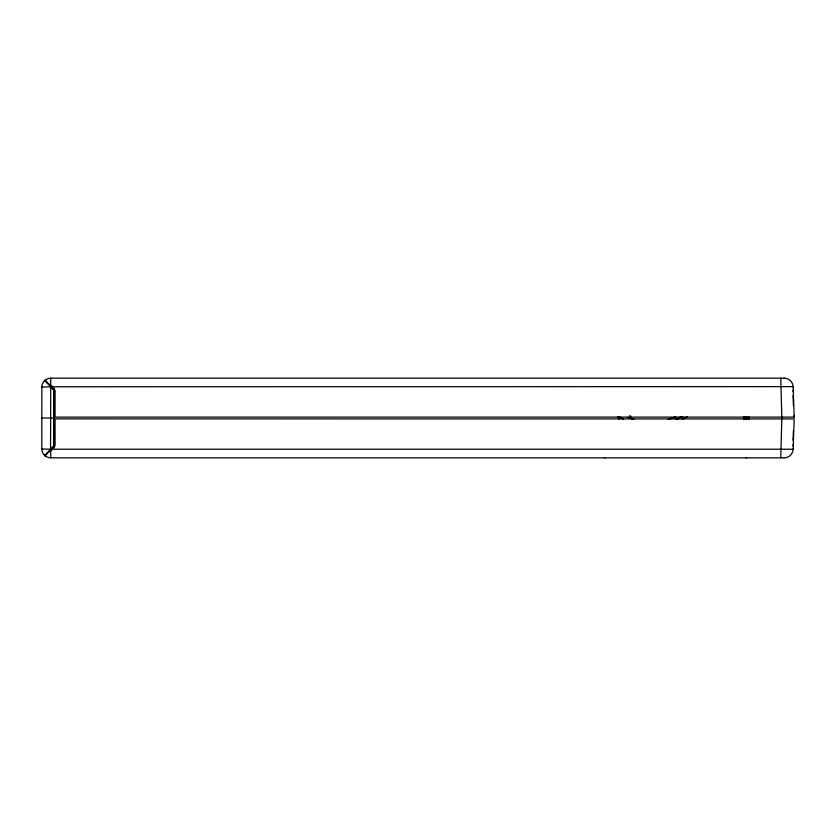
<?xml version="1.0" encoding="UTF-8"?>
<svg xmlns="http://www.w3.org/2000/svg" width="836" height="836" viewBox="0 0 836 836"><rect width="100%" height="100%" fill="white"/><g stroke="black" fill="none" stroke-linecap="round" stroke-linejoin="round"><path stroke-width="1.25" d="M51.435 449.454L50.724 450.165L50.724 457.731M51.55 386.66L50.724 385.082M784.21 378.165L50.724 378.165L50.724 385.824M52.093 388.155L54.382 390.443L54.382 445.557L51.863 448.075M54.382 399.054L54.382 390.443L50.568 386.775M781.817 418.878L780.751 457.835M793.427 430.467L793.103 439.308M784.22 457.835A8.924 8.924 0 0 0 793.145 449.225L794.2 418.93L55.061 418.878L55.061 445.839L45.071 455.819M793.082 439.715L793.061 440.3M45.008 454.93L45.719 455.171M44.789 455.16L45.05 455.798M53.243 446.706L54.382 445.557L54.382 436.946M45.269 454.68L54.267 445.682M45.719 380.829L44.59 380.641L45.071 380.181M784.21 457.835L50.724 457.835A8.924 8.924 0 0 1 41.8 448.911L41.831 387.058A8.924 8.924 0 0 1 50.724 378.165M793.145 449.225L51.675 449.225M681.1 416.725L675.383 419.181M678.707 418.606L677.359 419.17M675.76 416.777L668.622 419.16M671.277 418.376L668.058 419.317M41.831 387.058L50.724 386.775L50.568 449.225M604.418 457.835L604.668 457.825A2.832 2.832 0 0 0 605.201 457.72M53.776 390.443L53.776 445.557M53.849 418L54.392 418M53.932 418L41.8 418M51.675 386.775L791.755 386.629L793.145 386.775L794.2 417.122L55.061 417.122L55.061 390.161L45.102 380.202M743.852 416.673A5.633 5.633 0 0 1 743.915 417.53L746.046 417.519L746.046 419.327M746.715 416.662A8.496 8.496 0 0 1 746.757 417.519L748.878 417.519L748.889 419.463M50.724 449.225L42.208 449.005M633.813 419.317L627.449 417.289M633.583 419.254L628.087 417.53M623.552 419.275L617.48 416.913M622.914 418.272L619.058 416.736M618.933 418.993L618.452 418.763M45.269 381.32L54.267 390.318M793.071 396.086L793.05 395.522M793.103 396.692L793.427 405.533M794.148 415.471L794.2 417.07M781.817 417.122L780.751 378.165M54.382 390.443L54.382 395.606M50.724 450.165L50.724 450.917M746.757 417.519L746.757 419.463M743.925 417.519L743.925 419.599M54.267 388.123L54.267 389.367M54.267 446.633L54.267 447.877M784.22 378.165A8.924 8.924 0 0 1 793.145 386.775M51.142 386.242A5.382 5.382 0 0 1 51.895 385.793M793.249 389.931A2.832 2.832 0 0 1 792.967 391.258M746.757 457.835A2.832 2.832 0 0 1 745.984 457.72M51.895 450.207A5.382 5.382 0 0 1 51.142 449.758M792.967 444.742A2.832 2.832 0 0 1 793.249 446.069M745.994 416.736A7.743 7.743 0 0 1 746.025 417.519M682.782 416.652A69.169 69.106 -32.5 0 1 678.696 418.575M631.096 418.366A36.272 5.842 14.9 0 1 628.996 417.666M748.847 416.715A10.617 10.617 0 0 1 748.878 417.53M674.485 417.467A61.707 56.858 -23.6 0 1 671.329 418.564M630.866 416.192A32.719 8.308 12.6 0 1 629.571 415.743M687.202 416.725A71.938 71.938 0 0 1 683.325 418.826M686.858 416.85A71.917 71.844 -32 0 1 682.27 419.275"/></g></svg>
